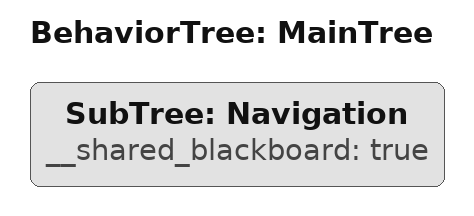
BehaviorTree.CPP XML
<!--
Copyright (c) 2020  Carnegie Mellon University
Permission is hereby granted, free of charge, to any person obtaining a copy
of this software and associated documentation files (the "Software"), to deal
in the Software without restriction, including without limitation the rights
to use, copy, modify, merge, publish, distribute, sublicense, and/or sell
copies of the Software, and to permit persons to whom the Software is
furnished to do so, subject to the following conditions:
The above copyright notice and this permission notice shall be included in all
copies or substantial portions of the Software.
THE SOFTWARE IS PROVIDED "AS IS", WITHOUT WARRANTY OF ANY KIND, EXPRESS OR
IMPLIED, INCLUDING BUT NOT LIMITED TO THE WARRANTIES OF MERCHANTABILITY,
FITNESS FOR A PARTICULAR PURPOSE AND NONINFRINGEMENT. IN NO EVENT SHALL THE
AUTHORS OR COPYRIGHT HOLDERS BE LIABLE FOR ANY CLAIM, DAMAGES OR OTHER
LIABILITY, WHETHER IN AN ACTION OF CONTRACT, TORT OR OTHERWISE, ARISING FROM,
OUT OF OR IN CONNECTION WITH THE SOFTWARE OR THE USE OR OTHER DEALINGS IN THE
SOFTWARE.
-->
<!--
  This Behavior Tree replans the global path periodically at 1 Hz and it also has
  recovery actions.
-->

<root main_tree_to_execute="MainTree">
  <include ros_pkg="cabot_bt" path="behavior_trees/navigation.xml" />
  <BehaviorTree ID="MainTree">
    <SubTree ID="Navigation" __shared_blackboard="true" />
  </BehaviorTree>
</root>
